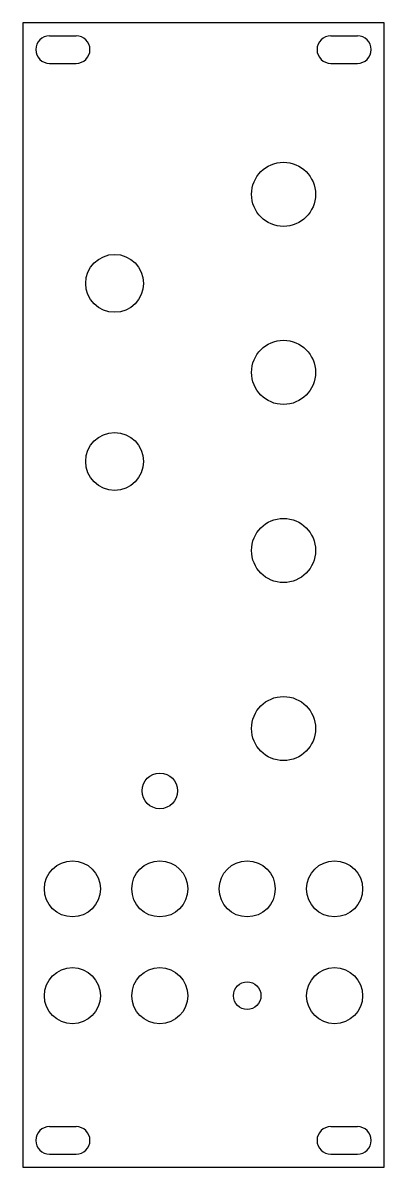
# Model space of a CAD drawing. Extents: x 128 to 169, y 41 to 169.
import ezdxf

# ---------------------------------------------------------------- set-up
doc = ezdxf.new("R2010")
doc.units = 0
doc.layers.add('View', color=7, linetype='CONTINUOUS')

msp = doc.modelspace()

# ---------------------------------------------------------------- linework, layer by layer
at = {"layer": 'View'}
for p, q in [((128.18, 169.25), (128.18, 40.75)), ((168.82, 169.25), (128.18, 169.25)), ((168.82, 40.75), (168.82, 169.25)), ((131.18, 167.8), (134.18, 167.8)), ((162.82, 167.8), (165.82, 167.8)), ((131.18, 164.7), (134.18, 164.7)), ((162.82, 164.7), (165.82, 164.7)), ((131.18, 45.3), (134.18, 45.3)), ((162.82, 45.3), (165.82, 45.3)), ((131.18, 42.2), (134.18, 42.2)), ((162.82, 42.2), (165.82, 42.2)), ((128.18, 40.75), (168.82, 40.75))]:
    msp.add_line(p, q, dxfattribs=at)
for centre, radius in [((157.5, 150), 3.6), ((138.5, 140), 3.25), ((157.5, 130), 3.6), ((138.5, 120), 3.25), ((157.5, 110), 3.6), ((157.5, 90), 3.6), ((143.583, 83), 2), ((133.75, 72), 3.15), ((143.584, 72), 3.15), ((153.417, 72), 3.15), ((163.25, 72), 3.15), ((133.75, 60), 3.15), ((143.584, 60), 3.15), ((163.25, 60), 3.15), ((153.417, 60), 1.55)]:
    msp.add_circle(centre, radius, dxfattribs=at)
for centre, start, end in [((131.18, 166.25), 90, -90), ((134.18, 166.25), -90, 90), ((162.82, 166.25), 90, -90), ((165.82, 166.25), -90, 90), ((131.18, 43.75), 90, -90), ((134.18, 43.75), -90, 90), ((162.82, 43.75), 90, -90), ((165.82, 43.75), -90, 90)]:
    msp.add_arc(centre, 1.55, start, end, dxfattribs=at)

doc.saveas('drawing.dxf')
